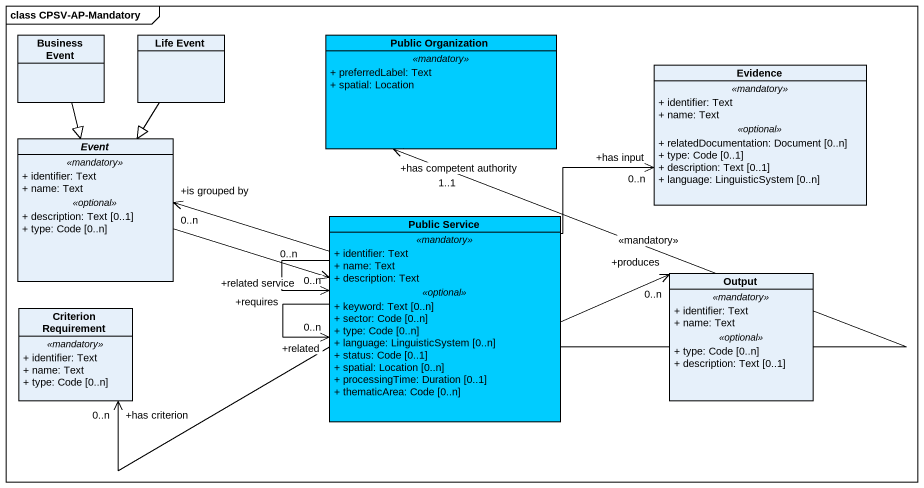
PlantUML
@startuml
mainframe class CPSV-AP-Mandatory
hide circle
hide empty members
skinparam classAttributeIconSize 0
class "Business Event" as Business_Event
class "Life Event" as Life_Event
class "Public Organization" as Public_Organization #00CCFF {
  .. <<mandatory>> ..
  + preferredLabel: Text
  + spatial: Location
}
class Evidence {
  .. <<mandatory>> ..
  + identifier: Text
  + name: Text
  .. <<optional>> ..
  + relatedDocumentation: Document [0..n]
  + type: Code [0..1]
  + description: Text [0..1]
  + language: LinguisticSystem [0..n]
}
abstract class Event {
  .. <<mandatory>> ..
  + identifier: Text
  + name: Text
  .. <<optional>> ..
  + description: Text [0..1]
  + type: Code [0..n]
}
class "Public Service" as Public_Service #00CCFF {
  .. <<mandatory>> ..
  + identifier: Text
  + name: Text
  + description: Text
  .. <<optional>> ..
  + keyword: Text [0..n]
  + sector: Code [0..n]
  + type: Code [0..n]
  + language: LinguisticSystem [0..n]
  + status: Code [0..1]
  + spatial: Location [0..n]
  + processingTime: Duration [0..1]
  + thematicArea: Code [0..n]
}
class Output {
  .. <<mandatory>> ..
  + identifier: Text
  + name: Text
  .. <<optional>> ..
  + type: Code [0..n]
  + description: Text [0..1]
}
class "Criterion Requirement" as Criterion_Requirement {
  .. <<mandatory>> ..
  + identifier: Text
  + name: Text
  + type: Code [0..n]
}
Business_Event --|> Event
Life_Event --|> Event
Public_Organization "+has competent authority\n1..1" <-- Public_Service : <<mandatory>>
Event -right-> "+related service\n0..n" Public_Service
Public_Service -right-> "+has input\n0..n" Evidence
Public_Service -left-> "+is grouped by\n0..n" Event
Public_Service --> "+requires\n0..n" Public_Service
Public_Service --> "+related\n0..n" Public_Service
Public_Service -right-> "+produces\n0..n" Output
Public_Service -left-> "+has criterion\n0..n" Criterion_Requirement
@enduml
